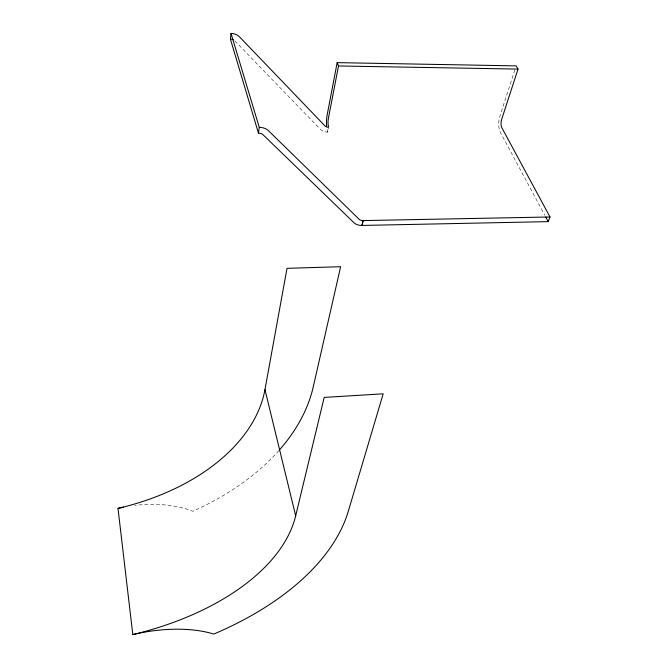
<?xml version="1.0" encoding="UTF-8"?>
<svg xmlns="http://www.w3.org/2000/svg" width="668" height="668" viewBox="0 0 668 668"><rect width="100%" height="100%" fill="white"/><g stroke="black" fill="none" stroke-linecap="round" stroke-linejoin="round"><path stroke-width="0.5" stroke-dasharray="3.34 2.5" d="M234.785 40.873L320.281 129.2A11.89 9.494 -23.2 0 0 327.754 132.08L328.497 128.239M514.869 69.839L499.848 116.307A11.623 4.76 -87.3 0 0 500.374 132.381L544.771 215.263M327.754 132.08A12.116 3.223 -89.6 0 1 327.053 129.45M278.923 450.533A257.906 167.468 -5.1 0 1 192.835 511.27A84.886 46.05 -9.3 0 0 134.711 505.442"/><path stroke-width="1" d="M230.393 39.053L231.019 33.4A12.859 11.247 -17.2 0 1 239.637 36.999L324.865 125.801A6.062 4.843 -23.2 0 0 328.681 127.279A6.179 1.645 -89.6 0 1 328.339 118.704L338.501 65.965L337.156 62.633L516.147 65.882L518.034 69.088L501.61 119.555A5.928 2.43 -87.3 0 0 501.885 127.78L550.006 216.975L548.186 221.634L361.964 225.45A12.984 9.511 -21.6 0 1 353.956 222.72L263.209 134.911A7.223 5.837 -16.8 0 0 258.449 133.149L230.393 39.053A6.563 5.736 -17.2 0 1 233.266 39.754M258.449 133.149L259.267 127.346L231.019 33.4M264.962 389.603A202.404 130.828 -5.3 0 1 117.994 508.373L132.807 634.6A223.964 125.526 -7.3 0 0 295.673 515.821L264.962 389.603L287.015 268.327L340.63 266.716L313.267 386.797A257.906 167.468 -5.1 0 1 279.591 449.781M337.156 62.633L327.086 115.33A12.116 3.223 -89.6 0 0 326.61 126.127M295.673 515.821L324.189 397.41L383.19 393.819L348.329 511.179A285.737 161.08 -7.2 0 1 213.785 634.066A92.192 42.535 -10.5 0 0 132.807 634.6M550.006 216.975L363.125 220.59A6.622 4.851 -21.6 0 1 359.033 219.179L268.611 130.836A14.153 11.439 -16.8 0 0 259.267 127.346M338.501 65.965L518.034 69.088M545.748 217.083L548.186 221.634M117.994 508.373A84.886 46.05 -9.3 0 1 123.53 507.196M363.125 220.59L361.964 225.45L363.125 220.59"/></g></svg>
